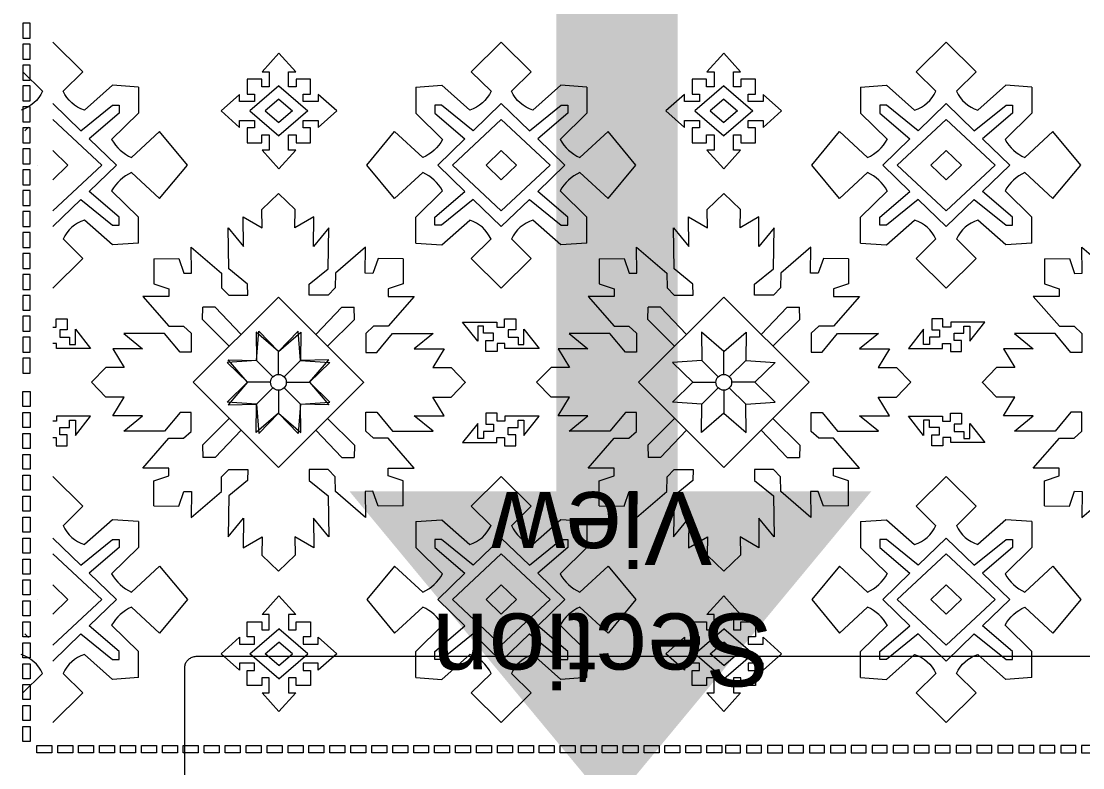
# Model space of a CAD drawing. Header units: inches. Extents: x -813 to 82, y -70 to 268.
# Drawn here: x -100.91 to -57.18, y 57.26 to 88.01 of the extents above; entities that cross this region are included whole.
import ezdxf

# ---------------------------------------------------------------- set-up
doc = ezdxf.new("R2010")
doc.units = ezdxf.units.IN
doc.header["$MEASUREMENT"] = 0
for name, color, linetype, lineweight, true_color in [('Blue', 7, 'Continuous', 0, 0x1081b2), ('Cream', 7, 'Continuous', 0, 0xbdbc8f), ('Golden', 7, 'Continuous', 0, 0xefe861), ('Grey', 7, 'Continuous', 0, 0x58676a), ('Light Grey', 7, 'Continuous', 5, 0xb1acaa), ('Lines', 1, 'Continuous', 5, 0xff0000), ('Orange', 7, 'Continuous', 0, 0xffad5c), ('Sky Blue', 7, 'Continuous', 0, 0x7dc1de)]:
    doc.layers.add(name, color=color, linetype=linetype, lineweight=lineweight, true_color=true_color)
doc.layers.add('Furniture', color=4, linetype='Continuous', lineweight=0)
doc.layers.add('Text', color=30, linetype='Continuous', lineweight=0)
doc.layers.add('Rugs', color=201, linetype='Continuous')
doc.layers.add('Section Line', color=8, linetype='Continuous', plot=False)
doc.styles.get("Standard").update_dxf_attribs({"font": 'arial.ttf'})

# ---------------------------------------------------------------- blocks, each defined once
blk = doc.blocks.new('*U163')
at = {"layer": 'Sky Blue'}
blk.add_lwpolyline([(19.5, 4.8), (19.5, -4.8), (0, -4.8), (0, 4.8)], close=True, dxfattribs=at)
blk = doc.blocks.new('*U164')
at = {"layer": 'Sky Blue', "color": 0, "linetype": 'ByBlock', "lineweight": -2, "transparency": 16777216, "rotation": 90}
for p in [(54814450799.23846, 30362875033.66049), (54814450799.23846, 30362875006.40363), (54814450799.23846, 30362874979.14676), (54814450799.23846, 30362874951.8899), (54814450799.23846, 30362874924.63304), (54814450799.23846, 30362874897.37617), (54814450799.23846, 30362874870.11931), (54814450799.23846, 30362874842.86245), (54814450799.23846, 30362874815.60558), (54814450799.23846, 30362874788.34872), (54814450799.23846, 30362874761.09186), (54814450799.23846, 30362874733.835), (54814450799.23846, 30362874706.57813), (54814450799.23846, 30362874679.32127), (54814450799.23846, 30362874652.0644), (54814450799.23846, 30362874624.80754), (54814450799.23846, 30362874597.55068), (54814450799.23846, 30362874570.29382), (54814450799.23846, 30362874543.03695), (54814450799.23846, 30362874515.78009), (54814450799.23846, 30362874488.52323), (54814450799.23846, 30362874461.26636), (54814450799.23846, 30362874434.0095), (54814450799.23846, 30362874406.75264), (54814450799.23846, 30362874379.49577), (54814450799.23846, 30362874352.23891), (54814450799.23846, 30362874324.98205), (54814450799.23846, 30362874297.72519), (54814450799.23846, 30362874270.46832), (54814450799.23846, 30362874243.21146), (54814450799.23846, 30362874215.95459), (54814450799.23846, 30362874188.69773), (54814450799.23846, 30362874161.44087)]:
    blk.add_blockref('*U163', p, dxfattribs=at)
blk = doc.blocks.new('*U165')
at = {"layer": 'Sky Blue'}
blk.add_lwpolyline([(19.5, 4.8), (19.5, -4.8), (0, -4.8), (0, 4.8), (19.5, 4.8)], dxfattribs=at)
blk = doc.blocks.new('*U166')
at = {"layer": 'Golden', "color": 0, "linetype": 'ByBlock', "lineweight": -2, "transparency": 16777216}
for p in [(54814450809.11781, 30362875066.44502), (54814450836.37468, 30362875066.44502), (54814450863.63154, 30362875066.44502), (54814450890.8884, 30362875066.44502), (54814450918.14526, 30362875066.44502), (54814450945.40213, 30362875066.44502), (54814450972.65899, 30362875066.44502), (54814450999.91586, 30362875066.44502), (54814451027.17272, 30362875066.44502), (54814451054.42958, 30362875066.44502), (54814451081.68645, 30362875066.44502), (54814451108.94331, 30362875066.44502), (54814451136.20017, 30362875066.44502), (54814451163.45703, 30362875066.44502), (54814451190.7139, 30362875066.44502), (54814451217.97076, 30362875066.44502), (54814451245.22762, 30362875066.44502)]:
    blk.add_blockref('*U165', p, dxfattribs=at)
blk = doc.blocks.new('*U153')
at = {"layer": 'Sky Blue'}
blk.add_lwpolyline([(19.5, 4.8), (19.5, -4.8), (0, -4.8), (0, 4.8), (19.5, 4.8)], dxfattribs=at)
blk = doc.blocks.new('*U185')
at = {"layer": 'Golden', "color": 0, "linetype": 'ByBlock', "lineweight": -2, "transparency": 16777216}
for p in [(54814450809.11781, 30362875066.44502), (54814450836.37468, 30362875066.44502), (54814450863.63154, 30362875066.44502), (54814450890.8884, 30362875066.44502), (54814450918.14526, 30362875066.44502), (54814450945.40213, 30362875066.44502), (54814450972.65899, 30362875066.44502), (54814450999.91586, 30362875066.44502), (54814451027.17272, 30362875066.44502), (54814451054.42958, 30362875066.44502), (54814451081.68645, 30362875066.44502), (54814451108.94331, 30362875066.44502), (54814451136.20017, 30362875066.44502), (54814451163.45703, 30362875066.44502), (54814451190.7139, 30362875066.44502), (54814451217.97076, 30362875066.44502), (54814451245.22762, 30362875066.44502)]:
    blk.add_blockref('*U153', p, dxfattribs=at)
blk = doc.blocks.new('*U158')
at = {"layer": 'Sky Blue'}
blk.add_lwpolyline([(19.5, 4.8), (19.5, -4.8), (0, -4.8), (0, 4.8)], close=True, dxfattribs=at)
blk = doc.blocks.new('*U159')
at = {"layer": 'Sky Blue', "color": 0, "linetype": 'ByBlock', "lineweight": -2, "transparency": 16777216, "rotation": 90}
for p in [(54814450799.23846, 30362875033.66049), (54814450799.23846, 30362875006.40363), (54814450799.23846, 30362874979.14676), (54814450799.23846, 30362874951.8899), (54814450799.23846, 30362874924.63304), (54814450799.23846, 30362874897.37617), (54814450799.23846, 30362874870.11931), (54814450799.23846, 30362874842.86245), (54814450799.23846, 30362874815.60558), (54814450799.23846, 30362874788.34872), (54814450799.23846, 30362874761.09186), (54814450799.23846, 30362874733.835), (54814450799.23846, 30362874706.57813), (54814450799.23846, 30362874679.32127), (54814450799.23846, 30362874652.0644), (54814450799.23846, 30362874624.80754), (54814450799.23846, 30362874597.55068), (54814450799.23846, 30362874570.29382), (54814450799.23846, 30362874543.03695), (54814450799.23846, 30362874515.78009), (54814450799.23846, 30362874488.52323), (54814450799.23846, 30362874461.26636), (54814450799.23846, 30362874434.0095), (54814450799.23846, 30362874406.75264), (54814450799.23846, 30362874379.49577), (54814450799.23846, 30362874352.23891), (54814450799.23846, 30362874324.98205), (54814450799.23846, 30362874297.72519), (54814450799.23846, 30362874270.46832), (54814450799.23846, 30362874243.21146), (54814450799.23846, 30362874215.95459), (54814450799.23846, 30362874188.69773), (54814450799.23846, 30362874161.44087)]:
    blk.add_blockref('*U158', p, dxfattribs=at)
blk = doc.blocks.new('Carpet 3')
at = {"layer": 'Blue'}
for points in [[(-404.4, 2712.6), (-404.4, 2712.6), (-379, 2686.9, 0.207705), (-354.3, 2714.7)], [(404.4, 2712.6), (404.4, 2712.6), (379, 2686.9, -0.207705), (354.3, 2714.7)], [(-354.3, 2632.5, 0.207705), (-379, 2660.2), (-404.4, 2634.5), (-443, 2673.6)], [(354.3, 2632.5, -0.207705), (379, 2660.2), (404.4, 2634.5), (443, 2673.6)], [(-384.3, 2201.2), (-350.4, 2201.2), (-316.2, 2166.3, 0.160937), (-292.5, 2192.1)], [(384.3, 2201.2), (350.4, 2201.2), (316.2, 2166.3, -0.160937), (292.5, 2192.1)], [(-354.3, 2048.7, 0.207705), (-379, 2076.5), (-404.4, 2050.8), (-443, 2089.8), (-404.4, 2128.8), (-379, 2103.1, 0.207705), (-354.3, 2130.9)], [(354.3, 2048.7, -0.207705), (379, 2076.5), (404.4, 2050.8), (443, 2089.8), (404.4, 2128.8), (379, 2103.1, -0.207705), (354.3, 2130.9)], [(-354.3, 1551.8, -0.207705), (-379, 1524), (-404.4, 1549.7), (-443, 1510.7), (-404.4, 1471.7), (-379, 1497.4, -0.207705), (-354.3, 1469.6)], [(354.3, 1551.8, 0.207705), (379, 1524), (404.4, 1549.7), (443, 1510.7), (404.4, 1471.7), (379, 1497.4, 0.207705), (354.3, 1469.6)], [(-384.3, 1399.3), (-350.4, 1399.3), (-316.2, 1434.1, -0.160937), (-292.5, 1408.3)], [(384.3, 1399.3), (350.4, 1399.3), (316.2, 1434.1, 0.160937), (292.5, 1408.3)]]:
    blk.add_lwpolyline(points, format="xyb", dxfattribs=at)
for points in [[(-186.6, 2660.2), (-161.1, 2634.5), (-122.5, 2673.6)], [(186.6, 2660.2), (161.1, 2634.5), (122.5, 2673.6)], [(-384.3, 2562.2), (-386.7, 2596), (-354.3, 2632.5)], [(-181.3, 2562.2), (-178.9, 2596), (-211.3, 2632.5)], [(181.3, 2562.2), (178.9, 2596), (211.3, 2632.5)], [(384.3, 2562.2), (386.7, 2596), (354.3, 2632.5)], [(-160.8, 2542), (-128.2, 2542), (-121.8, 2522.7), (-111.9, 2522.7), (-111.9, 2556.5), (-72.9, 2522.5), (-72.9, 2503.4), (-63.8, 2493.5), (-39.1, 2493.5), (-39.1, 2507.7), (-63.5, 2528.1), (-63.5, 2581.2), (-43.8, 2556.7), (-43.8, 2595.5), (-19.5, 2580.7), (-19.5, 2604.5), (0, 2623.4)], [(160.8, 2542), (128.2, 2542), (121.8, 2522.7), (111.9, 2522.7), (111.9, 2556.5), (72.9, 2522.5), (72.9, 2503.4), (63.8, 2493.5), (39.1, 2493.5), (39.1, 2507.7), (63.5, 2528.1), (63.5, 2581.2), (43.8, 2556.7), (43.8, 2595.5), (19.5, 2580.7), (19.5, 2604.5), (0, 2623.4)], [(-384.3, 2562.2), (-350.4, 2562.2), (-316.2, 2597)], [(-181.3, 2562.2), (-215.2, 2562.2), (-249.3, 2597)], [(181.3, 2562.2), (215.2, 2562.2), (249.3, 2597)], [(384.3, 2562.2), (350.4, 2562.2), (316.2, 2597)], [(-273.1, 2571.2), (-239.1, 2534.6), (-282.8, 2498.4), (-326.4, 2534.6), (-292.5, 2571.2)], [(273.1, 2571.2), (239.1, 2534.6), (282.8, 2498.4), (326.4, 2534.6), (292.5, 2571.2)], [(-160.8, 2542), (-161.2, 2509.4), (-141.9, 2502.8), (-142, 2492.9), (-175.8, 2493.3), (-142.2, 2454), (-123.1, 2453.8), (-113.3, 2444.5), (-113.6, 2419.8), (-127.9, 2420), (-147.9, 2444.6), (-201, 2445.2), (-176.7, 2425.2), (-215.6, 2425.7), (-201, 2401.2), (-224.8, 2401.5), (-246, 2379.8)], [(160.8, 2542), (161.2, 2509.4), (141.9, 2502.8), (142, 2492.9), (175.8, 2493.3), (142.2, 2454), (123.1, 2453.8), (113.3, 2444.5), (113.6, 2419.8), (127.9, 2420), (147.9, 2444.6), (201, 2445.2), (176.7, 2425.2), (215.6, 2425.7), (201, 2401.2), (224.8, 2401.5), (246, 2379.8)], [(-160.7, 2217.6), (-161.1, 2250.2), (-141.8, 2256.8), (-142, 2266.8), (-175.8, 2266.4), (-142.2, 2305.7), (-123.1, 2305.9), (-113.3, 2315.2), (-113.6, 2339.9), (-127.8, 2339.7), (-147.9, 2315), (-201, 2314.4), (-176.7, 2334.4), (-215.6, 2333.9), (-201, 2358.4), (-224.8, 2358.1), (-246, 2379.8)], [(160.7, 2217.6), (161.1, 2250.2), (141.8, 2256.8), (142, 2266.8), (175.8, 2266.4), (142.2, 2305.7), (123.1, 2305.9), (113.3, 2315.2), (113.6, 2339.9), (127.8, 2339.7), (147.9, 2315), (201, 2314.4), (176.7, 2334.4), (215.6, 2333.9), (201, 2358.4), (224.8, 2358.1), (246, 2379.8)], [(-160.7, 2217.6), (-128.1, 2217.6), (-121.7, 2237), (-111.8, 2237), (-111.8, 2203.2), (-72.9, 2237.2), (-72.9, 2256.3), (-63.7, 2266.2), (-39, 2266.2), (-39, 2252), (-63.4, 2231.6), (-63.4, 2178.5), (-43.7, 2203), (-43.7, 2164.2), (-19.4, 2179), (-19.4, 2155.2), (0.1, 2136.3)], [(160.7, 2217.6), (128.1, 2217.6), (121.7, 2237), (111.8, 2237), (111.8, 2203.2), (72.9, 2237.2), (72.9, 2256.3), (63.7, 2266.2), (39, 2266.2), (39, 2252), (63.4, 2231.6), (63.4, 2178.5), (43.7, 2203), (43.7, 2164.2), (19.4, 2179), (19.4, 2155.2), (-0.1, 2136.3)], [(-273.1, 2192.1), (-239.1, 2228.7), (-282.8, 2264.9), (-326.4, 2228.7), (-292.5, 2192.1)], [(273.1, 2192.1), (239.1, 2228.7), (282.8, 2264.9), (326.4, 2228.7), (292.5, 2192.1)], [(-384.3, 2201.2), (-386.7, 2167.3), (-354.3, 2130.9)], [(-181.3, 2201.2), (-215.2, 2201.2), (-249.3, 2166.3)], [(-181.3, 2201.2), (-178.9, 2167.3), (-211.3, 2130.9)], [(181.3, 2201.2), (178.9, 2167.3), (211.3, 2130.9)], [(181.3, 2201.2), (215.2, 2201.2), (249.3, 2166.3)], [(384.3, 2201.2), (386.7, 2167.3), (354.3, 2130.9)], [(-186.6, 2076.5), (-161.1, 2050.8), (-122.5, 2089.8), (-161.1, 2128.8), (-186.6, 2103.1)], [(186.6, 2076.5), (161.1, 2050.8), (122.5, 2089.8), (161.1, 2128.8), (186.6, 2103.1)], [(-384.3, 1978.4), (-386.7, 2012.2), (-354.3, 2048.7)], [(-181.3, 1978.4), (-178.9, 2012.2), (-211.3, 2048.7)], [(181.3, 1978.4), (178.9, 2012.2), (211.3, 2048.7)], [(384.3, 1978.4), (386.7, 2012.2), (354.3, 2048.7)], [(-160.8, 1962.4), (-128.2, 1962.4), (-121.8, 1943.1), (-111.9, 1943.1), (-111.9, 1976.9), (-72.9, 1942.8), (-72.9, 1923.8), (-63.8, 1913.9), (-39.1, 1913.9), (-39.1, 1928.1), (-63.5, 1948.4), (-63.5, 2001.6), (-43.8, 1977.1), (-43.8, 2015.9), (-19.5, 2001.1), (-19.5, 2024.9), (0, 2043.8)], [(160.8, 1962.4), (128.2, 1962.4), (121.8, 1943.1), (111.9, 1943.1), (111.9, 1976.9), (72.9, 1942.8), (72.9, 1923.8), (63.8, 1913.9), (39.1, 1913.9), (39.1, 1928.1), (63.5, 1948.4), (63.5, 2001.6), (43.8, 1977.1), (43.8, 2015.9), (19.5, 2001.1), (19.5, 2024.9), (0, 2043.8)], [(-384.3, 1978.4), (-350.4, 1978.4), (-316.2, 2013.2)], [(-181.3, 1978.4), (-215.2, 1978.4), (-249.3, 2013.2)], [(181.3, 1978.4), (215.2, 1978.4), (249.3, 2013.2)], [(384.3, 1978.4), (350.4, 1978.4), (316.2, 2013.2)], [(-273.1, 1987.4), (-239.1, 1950.8), (-282.8, 1914.6), (-326.4, 1950.8), (-292.5, 1987.4)], [(273.1, 1987.4), (239.1, 1950.8), (282.8, 1914.6), (326.4, 1950.8), (292.5, 1987.4)], [(-160.8, 1962.4), (-161.2, 1929.8), (-141.9, 1923.2), (-142, 1913.3), (-175.8, 1913.7), (-142.2, 1874.4), (-123.1, 1874.1), (-113.3, 1864.9), (-113.6, 1840.2), (-127.9, 1840.3), (-147.9, 1865), (-201, 1865.6), (-176.7, 1845.6), (-215.6, 1846.1), (-201, 1821.6), (-224.8, 1821.9), (-246, 1800.2)], [(160.8, 1962.4), (161.2, 1929.8), (141.9, 1923.2), (142, 1913.3), (175.8, 1913.7), (142.2, 1874.4), (123.1, 1874.1), (113.3, 1864.9), (113.6, 1840.2), (127.9, 1840.3), (147.9, 1865), (201, 1865.6), (176.7, 1845.6), (215.6, 1846.1), (201, 1821.6), (224.8, 1821.9), (246, 1800.2)], [(-160.8, 1638), (-161.2, 1670.6), (-141.9, 1677.2), (-142, 1687.2), (-175.8, 1686.8), (-142.2, 1726.1), (-123.1, 1726.3), (-113.3, 1735.6), (-113.6, 1760.3), (-127.9, 1760.1), (-147.9, 1735.4), (-201, 1734.8), (-176.7, 1754.8), (-215.6, 1754.4), (-201, 1778.9), (-224.8, 1778.6), (-246, 1800.3)], [(160.8, 1638), (161.2, 1670.6), (141.9, 1677.2), (142, 1687.2), (175.8, 1686.8), (142.2, 1726.1), (123.1, 1726.3), (113.3, 1735.6), (113.6, 1760.3), (127.9, 1760.1), (147.9, 1735.4), (201, 1734.8), (176.7, 1754.8), (215.6, 1754.4), (201, 1778.9), (224.8, 1778.6), (246, 1800.3)], [(-273.1, 1613.1), (-239.1, 1649.6), (-282.8, 1685.8), (-326.4, 1649.6), (-292.5, 1613.1)], [(-160.8, 1638), (-128.2, 1638), (-121.8, 1657.3), (-111.9, 1657.3), (-111.9, 1623.5), (-72.9, 1657.6), (-72.9, 1676.7), (-63.8, 1686.6), (-39.1, 1686.6), (-39.1, 1672.3), (-63.5, 1652), (-63.5, 1598.9), (-43.8, 1623.4), (-43.8, 1584.5), (-19.5, 1599.4), (-19.5, 1575.6), (0, 1556.7)], [(160.8, 1638), (128.2, 1638), (121.8, 1657.3), (111.9, 1657.3), (111.9, 1623.5), (72.9, 1657.6), (72.9, 1676.7), (63.8, 1686.6), (39.1, 1686.6), (39.1, 1672.3), (63.5, 1652), (63.5, 1598.9), (43.8, 1623.4), (43.8, 1584.5), (19.5, 1599.4), (19.5, 1575.6), (0, 1556.7)], [(273.1, 1613.1), (239.1, 1649.6), (282.8, 1685.8), (326.4, 1649.6), (292.5, 1613.1)], [(-384.3, 1622.1), (-386.7, 1588.2), (-354.3, 1551.8)], [(-384.3, 1622.1), (-350.4, 1622.1), (-316.2, 1587.3)], [(-181.3, 1622.1), (-215.2, 1622.1), (-249.3, 1587.3)], [(-181.3, 1622.1), (-178.9, 1588.2), (-211.3, 1551.8)], [(181.3, 1622.1), (178.9, 1588.2), (211.3, 1551.8)], [(181.3, 1622.1), (215.2, 1622.1), (249.3, 1587.3)], [(384.3, 1622.1), (350.4, 1622.1), (316.2, 1587.3)], [(384.3, 1622.1), (386.7, 1588.2), (354.3, 1551.8)], [(-186.6, 1524), (-161.1, 1549.7), (-122.5, 1510.7), (-161.1, 1471.7), (-186.6, 1497.4)], [(186.6, 1524), (161.1, 1549.7), (122.5, 1510.7), (161.1, 1471.7), (186.6, 1497.4)], [(-384.3, 1399.3), (-386.7, 1433.2), (-354.3, 1469.6)], [(-181.3, 1399.3), (-178.9, 1433.2), (-211.3, 1469.6)], [(181.3, 1399.3), (178.9, 1433.2), (211.3, 1469.6)], [(384.3, 1399.3), (386.7, 1433.2), (354.3, 1469.6)], [(-160.7, 1382.8), (-128.1, 1382.8), (-121.7, 1363.5), (-111.8, 1363.5), (-111.8, 1397.3), (-72.9, 1363.2), (-72.9, 1344.2), (-63.7, 1334.2), (-39, 1334.2), (-39, 1348.5), (-63.4, 1368.8), (-63.4, 1422), (-43.7, 1397.4), (-43.7, 1436.3), (-19.4, 1421.4), (-19.4, 1445.2), (0.1, 1464.1)], [(160.7, 1382.8), (128.1, 1382.8), (121.7, 1363.5), (111.8, 1363.5), (111.8, 1397.3), (72.9, 1363.2), (72.9, 1344.2), (63.7, 1334.2), (39, 1334.2), (39, 1348.5), (63.4, 1368.8), (63.4, 1422), (43.7, 1397.4), (43.7, 1436.3), (19.4, 1421.4), (19.4, 1445.2), (-0.1, 1464.1)], [(-181.3, 1399.3), (-215.2, 1399.3), (-249.3, 1434.1)], [(181.3, 1399.3), (215.2, 1399.3), (249.3, 1434.1)], [(-273.1, 1408.3), (-239.1, 1371.7), (-282.8, 1335.6), (-326.4, 1371.7), (-292.5, 1408.3)], [(273.1, 1408.3), (239.1, 1371.7), (282.8, 1335.6), (326.4, 1371.7), (292.5, 1408.3)], [(-160.7, 1382.8), (-161.1, 1350.2), (-141.8, 1343.6), (-142, 1333.7), (-175.8, 1334.1), (-142.2, 1294.8), (-123.1, 1294.5), (-113.3, 1285.3), (-113.6, 1260.6), (-127.8, 1260.7), (-147.9, 1285.4), (-201, 1286), (-176.7, 1266), (-215.6, 1266.5), (-201, 1242), (-224.8, 1242.3), (-246, 1220.6)], [(160.7, 1382.8), (161.1, 1350.2), (141.8, 1343.6), (142, 1333.7), (175.8, 1334.1), (142.2, 1294.8), (123.1, 1294.5), (113.3, 1285.3), (113.6, 1260.6), (127.8, 1260.7), (147.9, 1285.4), (201, 1286), (176.7, 1266), (215.6, 1266.5), (201, 1242), (224.8, 1242.3), (246, 1220.6)]]:
    blk.add_lwpolyline(points, dxfattribs=at)
for centre, radius, start, end in [((-166.9, 2617.9), 46.7, 114.8598, 161.7948), ((166.9, 2617.9), 46.7, 18.2052, 65.1402), ((-343.4, 2548.2), 55.8, 24.3166, 60.8871), ((-222.2, 2548.2), 55.8, 119.1129, 155.6834), ((222.2, 2548.2), 55.8, 24.3166, 60.8871), ((343.4, 2548.2), 55.8, 119.1129, 155.6834), ((-222.2, 2215.1), 55.8, 204.3166, 240.8871), ((222.2, 2215.1), 55.8, 299.1129, 335.6834), ((-166.9, 2145.5), 46.7, 198.2051, 245.1402), ((166.9, 2145.5), 46.7, 294.8598, 341.7949), ((-166.9, 2034.1), 46.7, 114.8598, 161.7948), ((166.9, 2034.1), 46.7, 18.2052, 65.1402), ((-343.4, 1964.4), 55.8, 24.3166, 60.8871), ((-222.2, 1964.4), 55.8, 119.1129, 155.6834), ((222.2, 1964.4), 55.8, 24.3166, 60.8871), ((343.4, 1964.4), 55.8, 119.1129, 155.6834), ((-343.4, 1636.1), 55.8, 299.1129, 335.6834), ((-222.2, 1636.1), 55.8, 204.3166, 240.8871), ((222.2, 1636.1), 55.8, 299.1129, 335.6834), ((343.4, 1636.1), 55.8, 204.3166, 240.8871), ((-166.9, 1566.4), 46.7, 198.2051, 245.1403), ((166.9, 1566.4), 46.7, 294.8598, 341.7948), ((-166.9, 1455), 46.7, 114.8597, 161.7949), ((166.9, 1455), 46.7, 18.2051, 65.1402), ((-222.2, 1385.3), 55.8, 119.1129, 155.6834), ((222.2, 1385.3), 55.8, 24.3166, 60.8871)]:
    blk.add_arc(centre, radius, start, end, dxfattribs=at)
at = {"layer": 'Cream'}
for points in [[(-282.8, 2693.4), (-282.8, 2693.4)], [(282.8, 2693.4), (282.8, 2693.4)], [(-301.8, 2673.6), (-282.8, 2653.8), (-263.8, 2673.6)], [(301.8, 2673.6), (282.8, 2653.8), (263.8, 2673.6)], [(-111, 2379.8), (0, 2491)], [(111, 2379.8), (0, 2491)], [(-111, 2379.8), (0.1, 2268.8)], [(111, 2379.8), (-0.1, 2268.8)], [(-111, 1800.2), (0, 1911.3)], [(111, 1800.2), (0, 1911.3)], [(-111, 1800.2), (0, 1689.1)], [(111, 1800.2), (0, 1689.1)]]:
    blk.add_lwpolyline(points, dxfattribs=at)
for points in [[(-301.8, 2089.8), (-282.8, 2070), (-263.8, 2089.8), (-282.8, 2109.6)], [(301.8, 2089.8), (282.8, 2070), (263.8, 2089.8), (282.8, 2109.6)], [(-301.8, 1510.7), (-282.8, 1530.5), (-263.8, 1510.7), (-282.8, 1490.9)], [(301.8, 1510.7), (282.8, 1530.5), (263.8, 1510.7), (282.8, 1490.9)]]:
    blk.add_lwpolyline(points, close=True, dxfattribs=at)
at = {"layer": 'Grey'}
for points in [[(-385.9, 2379.2), (-353.3, 2416.9), (-320.7, 2379.2)], [(385.9, 2379.2), (353.3, 2416.9), (320.7, 2379.2)], [(-385.9, 2379.2), (-353.3, 2341.6), (-320.7, 2379.2)], [(385.9, 2379.2), (353.3, 2341.6), (320.7, 2379.2)], [(-385.9, 1800.2), (-353.3, 1837.9), (-320.7, 1800.2)], [(385.9, 1800.2), (353.3, 1837.9), (320.7, 1800.2)], [(-385.9, 1800.2), (-353.3, 1762.5), (-320.7, 1800.2)], [(385.9, 1800.2), (353.3, 1762.5), (320.7, 1800.2)]]:
    blk.add_lwpolyline(points, dxfattribs=at)
at = {"layer": 'Light Grey'}
for p, q in [((0, 1840.6), (0, 1810.5)), ((0, 1759.9), (0, 1790))]:
    blk.add_line(p, q, dxfattribs=at)
for points in [[(-7.2, 2387.1), (-28.5, 2408.4), (-25.7, 2446.7), (0, 2420.2)], [(7.2, 2387.1), (28.5, 2408.4), (25.7, 2446.7), (0, 2420.2)], [(-7.2, 2387.1), (-28.5, 2408.4), (-66.8, 2405.6), (-40.3, 2379.8)], [(7.2, 2387.1), (28.5, 2408.4), (66.8, 2405.6), (40.3, 2379.8)], [(-7.2, 2372.6), (-28.5, 2351.3), (-66.8, 2354.1), (-40.3, 2379.8)], [(7.2, 2372.6), (28.5, 2351.3), (66.8, 2354.1), (40.3, 2379.8)], [(-7.2, 2372.6), (-28.5, 2351.3), (-25.7, 2313), (0, 2339.5)], [(7.2, 2372.6), (28.5, 2351.3), (25.7, 2313), (0, 2339.5)], [(-7.2, 1807.5), (-28.5, 1828.7), (-25.7, 1867.1), (0, 1840.6)], [(7.2, 1807.5), (28.5, 1828.7), (25.7, 1867.1), (0, 1840.6)], [(-7.2, 1793), (-28.5, 1771.7), (-25.7, 1733.4), (0, 1759.9)], [(7.2, 1793), (28.5, 1771.7), (25.7, 1733.4), (0, 1759.9)]]:
    blk.add_lwpolyline(points, dxfattribs=at)
for centre in [(0, 2379.8), (0, 2379.8), (0, 1800.2), (0, 1800.2)]:
    blk.add_circle(centre, 10.2, dxfattribs=at)
at = {"layer": 'Lines'}
for points in [[(-342.3, 2673.6), (-282.8, 2609.8), (-223.3, 2673.6)], [(342.3, 2673.6), (282.8, 2609.8), (223.3, 2673.6)], [(0, 2390.1), (0, 2420.2), (-29.1, 2445.3), (-28.5, 2408.4)], [(0, 2390.1), (0, 2420.2), (29.1, 2445.3), (28.5, 2408.4)], [(-10.2, 2379.8), (-40.3, 2379.8), (-65.5, 2408.9), (-28.5, 2408.4)], [(10.2, 2379.8), (40.3, 2379.8), (65.5, 2408.9), (28.5, 2408.4)], [(-10.2, 2379.8), (-40.3, 2379.8), (-65.5, 2350.8), (-28.5, 2351.3)], [(10.2, 2379.8), (40.3, 2379.8), (65.5, 2350.8), (28.5, 2351.3)], [(0, 2369.6), (0, 2339.5), (-29.1, 2314.4), (-28.5, 2351.3)], [(0, 2369.6), (0, 2339.5), (29.1, 2314.4), (28.5, 2351.3)], [(-10.2, 1800.2), (-40.3, 1800.2), (-65.5, 1829.3), (-28.5, 1828.7)], [(10.2, 1800.2), (40.3, 1800.2), (65.5, 1829.3), (28.5, 1828.7)], [(-10.2, 1800.2), (-40.3, 1800.2), (-65.5, 1771.2), (-28.5, 1771.7)], [(10.2, 1800.2), (40.3, 1800.2), (65.5, 1771.2), (28.5, 1771.7)]]:
    blk.add_lwpolyline(points, dxfattribs=at)
for points in [[(-353.3, 2454.6), (-331.7, 2430.4), (-340.9, 2430.4), (-340.9, 2410.9), (-331.5, 2410.9), (-331.5, 2420.4), (-311.9, 2420.4), (-311.9, 2401.5), (-322, 2401.5), (-322, 2391.9), (-302.2, 2391.9), (-302.2, 2401.2), (-278, 2379.2), (-302.2, 2357.3), (-302.2, 2366.6), (-322, 2366.6), (-322, 2357), (-311.9, 2357), (-311.9, 2338.1), (-331.5, 2338.1), (-331.5, 2347.6), (-340.9, 2347.6), (-340.9, 2328), (-331.7, 2328), (-353.3, 2303.9), (-374.9, 2328), (-365.7, 2328), (-365.7, 2347.6), (-375.1, 2347.6), (-375.1, 2338.1), (-394.7, 2338.1), (-394.7, 2357), (-384.7, 2357), (-384.7, 2366.6), (-404.4, 2366.6), (-404.4, 2357.3), (-428.6, 2379.2), (-404.4, 2401.2), (-404.4, 2391.9), (-384.7, 2391.9), (-384.7, 2401.5), (-394.7, 2401.5), (-394.7, 2420.4), (-375.1, 2420.4), (-375.1, 2410.9), (-365.7, 2410.9), (-365.7, 2430.4), (-374.9, 2430.4)], [(353.3, 2454.6), (331.7, 2430.4), (340.9, 2430.4), (340.9, 2410.9), (331.5, 2410.9), (331.5, 2420.4), (311.9, 2420.4), (311.9, 2401.5), (322, 2401.5), (322, 2391.9), (302.2, 2391.9), (302.2, 2401.2), (278, 2379.2), (302.2, 2357.3), (302.2, 2366.6), (322, 2366.6), (322, 2357), (311.9, 2357), (311.9, 2338.1), (331.5, 2338.1), (331.5, 2347.6), (340.9, 2347.6), (340.9, 2328), (331.7, 2328), (353.3, 2303.9), (374.9, 2328), (365.7, 2328), (365.7, 2347.6), (375.1, 2347.6), (375.1, 2338.1), (394.7, 2338.1), (394.7, 2357), (384.7, 2357), (384.7, 2366.6), (404.4, 2366.6), (404.4, 2357.3), (428.6, 2379.2), (404.4, 2401.2), (404.4, 2391.9), (384.7, 2391.9), (384.7, 2401.5), (394.7, 2401.5), (394.7, 2420.4), (375.1, 2420.4), (375.1, 2410.9), (365.7, 2410.9), (365.7, 2430.4), (374.9, 2430.4)], [(-342.3, 2089.8), (-282.8, 2026), (-223.3, 2089.8), (-282.8, 2153.5)], [(342.3, 2089.8), (282.8, 2026), (223.3, 2089.8), (282.8, 2153.5)], [(-353.3, 1875.6), (-331.7, 1851.4), (-340.9, 1851.4), (-340.9, 1831.9), (-331.5, 1831.9), (-331.5, 1841.4), (-311.9, 1841.4), (-311.9, 1822.5), (-322, 1822.5), (-322, 1812.9), (-302.2, 1812.9), (-302.2, 1822.1), (-278, 1800.2), (-302.2, 1778.3), (-302.2, 1787.5), (-322, 1787.5), (-322, 1778), (-311.9, 1778), (-311.9, 1759), (-331.5, 1759), (-331.5, 1768.6), (-340.9, 1768.6), (-340.9, 1749), (-331.7, 1749), (-353.3, 1724.9), (-374.9, 1749), (-365.7, 1749), (-365.7, 1768.6), (-375.1, 1768.6), (-375.1, 1759), (-394.7, 1759), (-394.7, 1778), (-384.7, 1778), (-384.7, 1787.5), (-404.4, 1787.5), (-404.4, 1778.3), (-428.6, 1800.2), (-404.4, 1822.1), (-404.4, 1812.9), (-384.7, 1812.9), (-384.7, 1822.5), (-394.7, 1822.5), (-394.7, 1841.4), (-375.1, 1841.4), (-375.1, 1831.9), (-365.7, 1831.9), (-365.7, 1851.4), (-374.9, 1851.4)], [(353.3, 1875.6), (331.7, 1851.4), (340.9, 1851.4), (340.9, 1831.9), (331.5, 1831.9), (331.5, 1841.4), (311.9, 1841.4), (311.9, 1822.5), (322, 1822.5), (322, 1812.9), (302.2, 1812.9), (302.2, 1822.1), (278, 1800.2), (302.2, 1778.3), (302.2, 1787.5), (322, 1787.5), (322, 1778), (311.9, 1778), (311.9, 1759), (331.5, 1759), (331.5, 1768.6), (340.9, 1768.6), (340.9, 1749), (331.7, 1749), (353.3, 1724.9), (374.9, 1749), (365.7, 1749), (365.7, 1768.6), (375.1, 1768.6), (375.1, 1759), (394.7, 1759), (394.7, 1778), (384.7, 1778), (384.7, 1787.5), (404.4, 1787.5), (404.4, 1778.3), (428.6, 1800.2), (404.4, 1822.1), (404.4, 1812.9), (384.7, 1812.9), (384.7, 1822.5), (394.7, 1822.5), (394.7, 1841.4), (375.1, 1841.4), (375.1, 1831.9), (365.7, 1831.9), (365.7, 1851.4), (374.9, 1851.4)], [(-342.3, 1510.7), (-282.8, 1574.4), (-223.3, 1510.7), (-282.8, 1446.9)], [(342.3, 1510.7), (282.8, 1574.4), (223.3, 1510.7), (282.8, 1446.9)]]:
    blk.add_lwpolyline(points, close=True, dxfattribs=at)
at = {"layer": 'Orange'}
for points in [[(-332.2, 2705.3), (-327.6, 2710)], [(332.2, 2705.3), (327.6, 2710)], [(-327.6, 2637.1), (-362.9, 2673.6)], [(-238, 2637.1), (-202.7, 2673.6)], [(-72, 2673.6), (-72, 2669.3), (-82.7, 2669.3), (-82.7, 2654.8), (-68.2, 2654.8), (-68.2, 2664.6), (-58.8, 2664.6), (-58.8, 2651.8), (-49.4, 2651.8), (-49.4, 2644.1), (-69, 2644.1), (-44.2, 2624.5), (-44.2, 2668.9), (-50.7, 2668.9), (-50.7, 2673.6)], [(72, 2673.6), (72, 2669.3), (82.7, 2669.3), (82.7, 2654.8), (68.2, 2654.8), (68.2, 2664.6), (58.8, 2664.6), (58.8, 2651.8), (49.4, 2651.8), (49.4, 2644.1), (69, 2644.1), (44.2, 2624.5), (44.2, 2668.9), (50.7, 2668.9), (50.7, 2673.6)], [(238, 2637.1), (202.7, 2673.6)], [(327.6, 2637.1), (362.9, 2673.6)], [(-327.6, 2637.1), (-361, 2595.7), (-361, 2587.1), (-350.4, 2587.1), (-317, 2626.2)], [(-317, 2626.2), (-282.8, 2590.8), (-248.6, 2626.2)], [(-238, 2637.1), (-204.5, 2595.7), (-204.5, 2587.1), (-215.1, 2587.1), (-248.6, 2626.2)], [(238, 2637.1), (204.5, 2595.7), (204.5, 2587.1), (215.1, 2587.1), (248.6, 2626.2)], [(317, 2626.2), (282.8, 2590.8), (248.6, 2626.2)], [(327.6, 2637.1), (361, 2595.7), (361, 2587.1), (350.4, 2587.1), (317, 2626.2)], [(-47, 2443.9), (-81.7, 2478.8), (-97.9, 2478.4)], [(-62.4, 2428.5), (-97.9, 2462.2), (-97.9, 2478.4)], [(47, 2443.9), (81.7, 2478.8), (97.9, 2478.4)], [(62.4, 2428.5), (97.9, 2462.2), (97.9, 2478.4)], [(-368.5, 2379.2), (-353.3, 2397), (-338.1, 2379.2)], [(368.5, 2379.2), (353.3, 2397), (338.1, 2379.2)], [(-368.5, 2379.2), (-353.3, 2361.5), (-338.1, 2379.2)], [(368.5, 2379.2), (353.3, 2361.5), (338.1, 2379.2)], [(-62.4, 2331.2), (-97.8, 2297.5), (-97.8, 2281.3)], [(62.4, 2331.2), (97.8, 2297.5), (97.8, 2281.3)], [(-47, 2315.8), (-81.6, 2280.9), (-97.8, 2281.3)], [(47, 2315.8), (81.6, 2280.9), (97.8, 2281.3)], [(-327.6, 2126.2), (-361, 2167.6), (-361, 2176.3), (-350.4, 2176.3), (-317, 2137.2)], [(-317, 2137.2), (-282.8, 2172.5), (-248.6, 2137.2)], [(-238, 2126.2), (-204.5, 2167.6), (-204.5, 2176.3), (-215.1, 2176.3), (-248.6, 2137.2)], [(238, 2126.2), (204.5, 2167.6), (204.5, 2176.3), (215.1, 2176.3), (248.6, 2137.2)], [(317, 2137.2), (282.8, 2172.5), (248.6, 2137.2)], [(327.6, 2126.2), (361, 2167.6), (361, 2176.3), (350.4, 2176.3), (317, 2137.2)], [(-327.6, 2053.3), (-362.9, 2089.8), (-327.6, 2126.2)], [(-238, 2053.3), (-202.7, 2089.8), (-238, 2126.2)], [(238, 2053.3), (202.7, 2089.8), (238, 2126.2)], [(327.6, 2053.3), (362.9, 2089.8), (327.6, 2126.2)], [(-327.6, 2053.3), (-361, 2011.9), (-361, 2003.3), (-350.4, 2003.3), (-317, 2042.4)], [(-238, 2053.3), (-204.5, 2011.9), (-204.5, 2003.3), (-215.1, 2003.3), (-248.6, 2042.4)], [(238, 2053.3), (204.5, 2011.9), (204.5, 2003.3), (215.1, 2003.3), (248.6, 2042.4)], [(327.6, 2053.3), (361, 2011.9), (361, 2003.3), (350.4, 2003.3), (317, 2042.4)], [(-317, 2042.4), (-282.8, 2007.1), (-248.6, 2042.4)], [(317, 2042.4), (282.8, 2007.1), (248.6, 2042.4)], [(-47, 1864.3), (-81.7, 1899.1), (-97.9, 1898.8)], [(-62.4, 1848.9), (-97.9, 1882.6), (-97.9, 1898.8)], [(47, 1864.3), (81.7, 1899.1), (97.9, 1898.8)], [(62.4, 1848.9), (97.9, 1882.6), (97.9, 1898.8)], [(-368.5, 1800.2), (-353.3, 1818), (-338.1, 1800.2)], [(368.5, 1800.2), (353.3, 1818), (338.1, 1800.2)], [(-368.5, 1800.2), (-353.3, 1782.5), (-338.1, 1800.2)], [(368.5, 1800.2), (353.3, 1782.5), (338.1, 1800.2)], [(-62.4, 1751.6), (-97.9, 1717.9), (-97.9, 1701.7)], [(62.4, 1751.6), (97.9, 1717.9), (97.9, 1701.7)], [(-47, 1736.2), (-81.7, 1701.3), (-97.9, 1701.7)], [(47, 1736.2), (81.7, 1701.3), (97.9, 1701.7)], [(-327.6, 1547.2), (-361, 1588.5), (-361, 1597.2), (-350.4, 1597.2), (-317, 1558.1)], [(-317, 1558.1), (-282.8, 1593.4), (-248.6, 1558.1)], [(-238, 1547.2), (-204.5, 1588.5), (-204.5, 1597.2), (-215.1, 1597.2), (-248.6, 1558.1)], [(238, 1547.2), (204.5, 1588.5), (204.5, 1597.2), (215.1, 1597.2), (248.6, 1558.1)], [(317, 1558.1), (282.8, 1593.4), (248.6, 1558.1)], [(327.6, 1547.2), (361, 1588.5), (361, 1597.2), (350.4, 1597.2), (317, 1558.1)], [(-327.6, 1547.2), (-362.9, 1510.7), (-327.6, 1474.2)], [(-238, 1547.2), (-202.7, 1510.7), (-238, 1474.2)], [(238, 1547.2), (202.7, 1510.7), (238, 1474.2)], [(327.6, 1547.2), (362.9, 1510.7), (327.6, 1474.2)], [(-327.6, 1474.2), (-361, 1432.8), (-361, 1424.2), (-350.4, 1424.2), (-317, 1463.3)], [(-238, 1474.2), (-204.5, 1432.8), (-204.5, 1424.2), (-215.1, 1424.2), (-248.6, 1463.3)], [(238, 1474.2), (204.5, 1432.8), (204.5, 1424.2), (215.1, 1424.2), (248.6, 1463.3)], [(327.6, 1474.2), (361, 1432.8), (361, 1424.2), (350.4, 1424.2), (317, 1463.3)], [(-317, 1463.3), (-282.8, 1428), (-248.6, 1463.3)], [(317, 1463.3), (282.8, 1428), (248.6, 1463.3)]]:
    blk.add_lwpolyline(points, dxfattribs=at)
for points in [[(-50.7, 2090.4), (-50.7, 2095.3), (-40, 2095.3), (-40, 2109.8), (-54.5, 2109.8), (-54.5, 2100), (-63.9, 2100), (-63.9, 2112.8), (-73.3, 2112.8), (-73.3, 2120.5), (-53.6, 2120.5), (-78.4, 2140.1), (-78.4, 2095.7), (-72, 2095.7), (-72, 2090.4), (-72, 2085.5), (-82.7, 2085.5), (-82.7, 2071), (-68.2, 2071), (-68.2, 2080.8), (-58.8, 2080.8), (-58.8, 2068), (-49.4, 2068), (-49.4, 2060.3), (-69, 2060.3), (-44.2, 2040.7), (-44.2, 2085.1), (-50.7, 2085.1)], [(50.7, 2090.4), (50.7, 2095.3), (40, 2095.3), (40, 2109.8), (54.5, 2109.8), (54.5, 2100), (63.9, 2100), (63.9, 2112.8), (73.3, 2112.8), (73.3, 2120.5), (53.6, 2120.5), (78.4, 2140.1), (78.4, 2095.7), (72, 2095.7), (72, 2090.4), (72, 2085.5), (82.7, 2085.5), (82.7, 2071), (68.2, 2071), (68.2, 2080.8), (58.8, 2080.8), (58.8, 2068), (49.4, 2068), (49.4, 2060.3), (69, 2060.3), (44.2, 2040.7), (44.2, 2085.1), (50.7, 2085.1)], [(-50.7, 1510), (-50.7, 1505.1), (-40, 1505.1), (-40, 1490.6), (-54.5, 1490.6), (-54.5, 1500.5), (-63.9, 1500.5), (-63.9, 1487.7), (-73.3, 1487.7), (-73.3, 1480), (-53.6, 1480), (-78.4, 1460.3), (-78.4, 1504.7), (-72, 1504.7), (-72, 1510), (-72, 1515), (-82.7, 1515), (-82.7, 1529.5), (-68.2, 1529.5), (-68.2, 1519.6), (-58.8, 1519.6), (-58.8, 1532.4), (-49.4, 1532.4), (-49.4, 1540.1), (-69, 1540.1), (-44.2, 1559.7), (-44.2, 1515.4), (-50.7, 1515.4)], [(50.7, 1510), (50.7, 1505.1), (40, 1505.1), (40, 1490.6), (54.5, 1490.6), (54.5, 1500.5), (63.9, 1500.5), (63.9, 1487.7), (73.3, 1487.7), (73.3, 1480), (53.6, 1480), (78.4, 1460.3), (78.4, 1504.7), (72, 1504.7), (72, 1510), (72, 1515), (82.7, 1515), (82.7, 1529.5), (68.2, 1529.5), (68.2, 1519.6), (58.8, 1519.6), (58.8, 1532.4), (49.4, 1532.4), (49.4, 1540.1), (69, 1540.1), (44.2, 1559.7), (44.2, 1515.4), (50.7, 1515.4)]]:
    blk.add_lwpolyline(points, close=True, dxfattribs=at)
at = {"layer": 'Golden'}
blk.add_blockref('*U166', (-54814451276.7, -30362872358.7), dxfattribs=at)
at = {"layer": 'Golden', "xscale": -1}
blk.add_blockref('*U185', (54814451276.7, -30362872358.7), dxfattribs=at)
at = {"layer": 'Sky Blue'}
blk.add_blockref('*U164', (-54814451276.7, -30362872358.7), dxfattribs=at)
at = {"layer": 'Sky Blue', "xscale": -1, "rotation": 180}
blk.add_blockref('*U159', (-54814451276.7, 30362875959.2), dxfattribs=at)

msp = doc.modelspace()

# ---------------------------------------------------------------- linework, layer by layer
at = {"layer": 'Furniture', "lineweight": 5}
for points in [[(-94.16628, 33.87475), (-94.16628, 61.40844), (-94.1644, 61.44702), (-94.15891, 61.48468), (-94.14992, 61.5213), (-94.13762, 61.55674), (-94.12213, 61.59085), (-94.10362, 61.62352), (-94.08225, 61.65461), (-94.05817, 61.68397), (-94.03152, 61.71149), (-94.00245, 61.73703), (-93.97113, 61.76044), (-93.9377, 61.78159), (-93.90232, 61.80036), (-93.86516, 61.81662), (-93.82634, 61.83022), (-93.78603, 61.84102), (-93.74438, 61.84891), (-93.70154, 61.85374), (-93.65767, 61.85538), (-48.21969, 61.85538)], [(-93.65767, 61.85538), (-93.65767, 61.85538)]]:
    msp.add_lwpolyline(points, dxfattribs=at)
at = {"layer": 'Section Line', "lineweight": 5, "ltscale": 5, "const_width": 5}
msp.add_lwpolyline([(-76.37002, 91.91049), (-76.37002, 61.85538)], dxfattribs=at)
msp.add_lwpolyline([(-82.07005, 66.1515), (-76.63871, 66.1515), (-71.20737, 66.1515), (-76.63871, 59.59721)], close=True, dxfattribs=at)

# ---------------------------------------------------------------- block references
at = {"layer": 'Rugs', "xscale": 0.0316440577133752, "yscale": 0.0316440577133752, "zscale": 0.0316440577133752, "rotation": 89.99999999999999}
msp.add_blockref('Carpet 3', (-15.00294, 73.13821), dxfattribs=at)

# ---------------------------------------------------------------- texts
at = {"layer": 'Text', "lineweight": 0, "insert": (-63.54502, 60.61386), "char_height": 3, "attachment_point": 1, "rotation": 180}
msp.add_mtext_dynamic_manual_height_columns('\\pxqc;Section^JView', width=26.8907755, gutter_width=1, heights=[0], dxfattribs=at)

doc.saveas('drawing.dxf')
